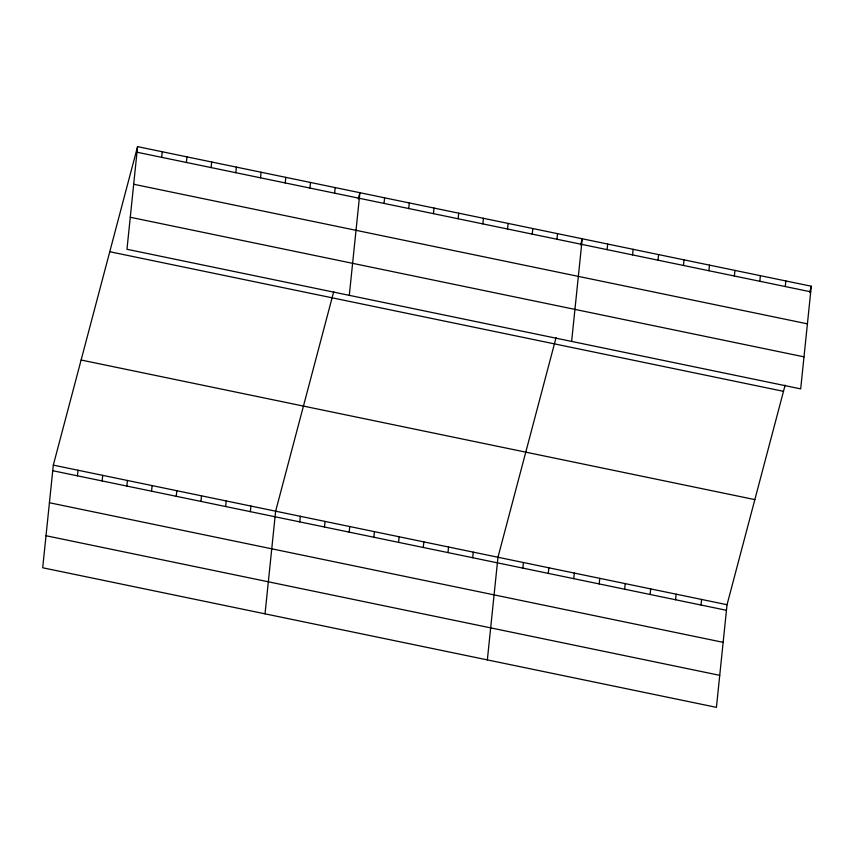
<?xml version="1.0" encoding="UTF-8"?>
<svg xmlns="http://www.w3.org/2000/svg" width="854" height="854" viewBox="0 0 854 854"><rect width="100%" height="100%" fill="white"/><g stroke="black" fill="none" stroke-linecap="round" stroke-linejoin="round"><path stroke-width="1.28" d="M137.569 146.642L126.968 249.283L800.689 388.88L811.3 286.229L137.569 146.642L53.311 465.12L42.7 567.771L716.431 707.358L727.032 604.717L785.125 385.154M77.436 475.827L78.013 470.234M102.138 480.941L102.715 475.358M126.84 486.065L127.417 480.471M161.694 157.339L162.271 151.756M151.542 491.178L152.119 485.595M186.407 162.463L186.983 156.88M176.244 496.302L176.821 490.708M211.109 167.576L211.685 161.993M200.946 501.415L201.523 495.832M235.811 172.7L236.387 167.106M225.659 506.539L226.235 500.946M260.513 177.813L261.089 172.23M250.361 511.653L250.937 506.07M285.215 182.937L285.791 177.344M265.028 613.834L275.639 511.183L333.733 291.62M309.917 188.051L310.493 182.468M299.765 521.89L300.341 516.307M334.619 193.175L335.195 187.581M324.467 527.014L325.043 521.42M349.297 295.356L359.908 192.705L358.264 198.886M349.169 532.127L349.745 526.544M384.033 203.412L384.61 197.818M373.871 537.251L374.447 531.658M408.735 208.525L409.312 202.942M398.572 542.365L399.16 536.782M433.437 213.649L434.013 208.056M423.285 547.489L423.862 541.895M458.139 218.763L458.715 213.18M447.987 552.602L448.563 547.019M482.841 223.887L483.417 218.293M472.689 557.715L473.265 552.132M507.543 229L508.119 223.417M487.356 659.896L497.967 557.256L556.061 337.682M532.245 234.124L532.821 228.53M522.84 568.113L523.417 562.53M556.947 239.237L557.534 233.654M571.625 341.419L582.236 238.768L580.592 244.949M548.289 573.386L548.876 567.803M607.109 249.635L607.685 244.041M573.749 578.66L574.326 573.077M632.558 254.908L633.134 249.315M599.198 583.933L599.775 578.35M658.007 260.182L658.583 254.588M624.648 589.207L625.224 583.624M683.467 265.455L684.043 259.862M650.097 594.48L650.684 588.897M708.916 270.729L709.493 265.135M675.557 599.754L676.133 594.17M734.365 276.002L734.942 270.408M701.006 605.027L701.582 599.444M759.814 281.276L760.391 275.682M785.274 286.549L785.851 280.955M809.667 292.42L811.3 286.229M136.992 152.225L810.724 291.822M133.683 184.25L807.414 323.847M130.278 217.258L803.998 356.855M109.76 251.738L783.492 391.335M81.119 360.025L754.84 499.611M53.311 465.12L727.032 604.717M52.734 470.703L726.455 610.3M49.425 502.739L723.146 642.336M46.009 535.736L719.741 675.333"/></g></svg>
